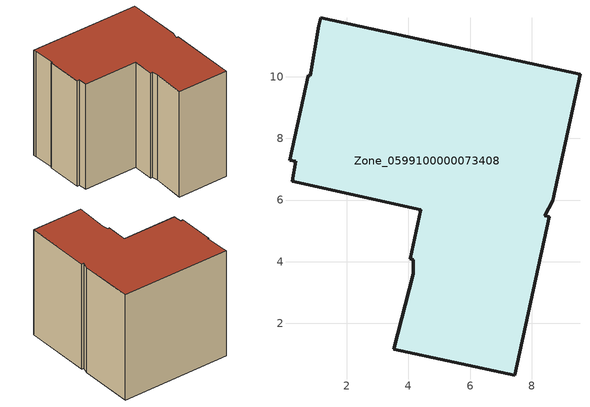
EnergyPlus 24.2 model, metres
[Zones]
Zone_0599100000073408
 floor ground (C_G): 4.16,4.06 4.05,4.09 4.4,5.69 0.23,6.61 0.34,7.25 0.14,7.3 0.74,10.05 0.82,10.04 1.09,11.65 1.15,11.92 9.57,10.08 8.68,5.98 8.42,5.49 8.56,5.46 7.45,0.31 3.52,1.15 4.16,3.6 z0
 wall outside (C_F): 8.68,5.98 9.57,10.08 1.15,11.92 1.09,11.65 0.82,10.04 0.74,10.05 0.14,7.3 0.34,7.25 0.23,6.61 4.4,5.69 4.05,4.09 4.16,4.06 4.16,3.6 3.52,1.15 7.45,0.31 8.56,5.46 8.42,5.49 8.68,5.98 z0:8.52
 roof outside (C_R): 4.16,3.6 3.52,1.15 7.45,0.31 8.56,5.46 8.42,5.49 8.68,5.98 9.57,10.08 1.15,11.92 1.09,11.65 0.82,10.04 0.74,10.05 0.14,7.3 0.34,7.25 0.23,6.61 4.4,5.69 4.05,4.09 4.16,4.06 z8.52
[BUILDING]
Pand.0599100000073408: North Axis=0; Terrain=City; Loads Convergence Tolerance Value=0.04; Temperature Convergence Tolerance Value=0.4; Solar Distribution=FullExterior; Maximum Number of Warmup Days=25; Minimum Number of Warmup Days=1
[Site:Location]
Rotterdam.The.Hague.AP_ZH_NLD Design_Conditions: Latitude=51.96; Longitude=4.45; Time Zone=1; Elevation=-4.5
[SITE:GROUNDTEMPERATURE:BUILDINGSURFACE]
18, 18, 18, 18, 18, 18, 18, 18, 18, 18, 18, 18
[MATERIAL] Thermal Absorptance=0.9; Solar Absorptance=0.7; Visible Absorptance=0.7
Name | Roughness | Thickness | Conductivity | Density | Specific Heat
G.TI.1975-1991 | MediumSmooth | 0.15 | 0.288461 | 540 | 1210
F.TI.1975-1991 | Rough | 0.3 | 0.230769 | 1920 | 840
R.TI.1975-1991 | MediumRough | 0.2 | 0.153846 | 1500 | 1000
[CONSTRUCTION]
C_G: G.TI.1975-1991
C_F: F.TI.1975-1991
C_R: R.TI.1975-1991
[ZONE]
Zone_0599100000073408: Type=1; Multiplier=1; Ceiling Height=Autocalculate; Volume=Autocalculate; Floor Area=autocalculate; Part of Total Floor Area=Yes
[ZONEINFILTRATION:DESIGNFLOWRATE]
Infil_Zone_0599100000073408: Zone or ZoneList or Space or SpaceList=Zone_0599100000073408; Schedule=AlwaysOn; Design Flow Rate Calculation Method=Flow/Area; Flow Rate per Floor Area=0.003; Constant Term Coefficient=1; Temperature Term Coefficient=0; Velocity Term Coefficient=0; Velocity Squared Term Coefficient=0
[HVACTEMPLATE:ZONE:IDEALLOADSAIRSYSTEM]
Zone_0599100000073408: Maximum Heating Supply Air Temperature=50; Minimum Cooling Supply Air Temperature=13; Maximum Heating Supply Air Humidity Ratio=0.0156; Minimum Cooling Supply Air Humidity Ratio=0.0077; Heating Limit=NoLimit; Cooling Limit=NoLimit; Dehumidification Control Type=ConstantSensibleHeatRatio; Cooling Sensible Heat Ratio=0.7; Dehumidification Setpoint=60; Humidification Control Type=None; Humidification Setpoint=30; Outdoor Air Method=None; Outdoor Air Flow Rate per Person=0.00944; Outdoor Air Flow Rate per Zone Floor Area=0; Outdoor Air Flow Rate per Zone=0; Demand Controlled Ventilation Type=None; Outdoor Air Economizer Type=NoEconomizer; Heat Recovery Type=None; Sensible Heat Recovery Effectiveness=0.7; Latent Heat Recovery Effectiveness=0.65
[ZONECONTROL:THERMOSTAT]
ThermostatControl_Zone_0599100000073408: Zone or ZoneList=Zone_0599100000073408; Control Type Schedule=DualSetpointControlType; Control 1=Thermostat_Zone_0599100000073408; Temperature Difference Between Cutout And Setpoint=0
[THERMOSTATSETPOINT:DUALSETPOINT]
Thermostat_Zone_0599100000073408: Heating Setpoint Temperature Schedule=HeatingSetpoint_Zone_0599100000073408; Cooling Setpoint Temperature Schedule=CoolingSetpoint_Zone_0599100000073408
[SCHEDULE:COMPACT]
HeatingSetpoint_Zone_0599100000073408: Through: 12/31, For: AllDays, Until: 24:00, 21
CoolingSetpoint_Zone_0599100000073408: Through: 12/31, For: AllDays, Until: 24:00, 24
DualSetpointControlType: Through: 12/31, For: AllDays, Until: 24:00, 4
AlwaysOn: Through: 12/31, For: AllDays, Until: 24:00, 1
